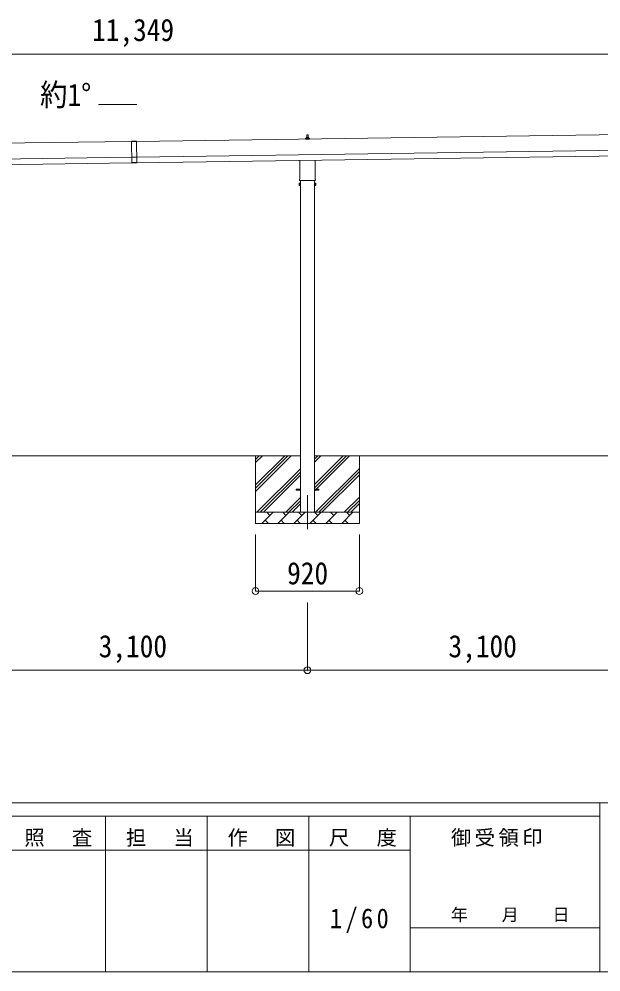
# Model space of a CAD drawing. Units: millimetres at full size, sheet at 1:60. Extents: x -16864 to 16864, y -11640 to 11640.
# Drawn here: x 5535 to 10692, y -11640 to -3191 of the extents above; entities that cross this region are included whole.
import ezdxf
from ezdxf.enums import TextEntityAlignment as Align

# ---------------------------------------------------------------- set-up
doc = ezdxf.new("R2010")
doc.units = ezdxf.units.MM
doc.header["$LTSCALE"] = 60
doc.header["$PDMODE"] = 32
doc.header["$PDSIZE"] = 60
doc.linetypes.add('CHAIN1', pattern=[8, 5, -1, 1, -1])
for name, color, linetype, lineweight in [('0-1_Defpoints', 7, 'CHAIN1', 9), ('0-2_TEXT1', 4, 'Continuous', 9), ('0-3_SHAPE', 7, 'Continuous', 9), ('0-7_PARTS2', 7, 'Continuous', 9), ('0-8_TABLE1', 6, 'Continuous', 9), ('F-0', 7, 'Continuous', 9)]:
    doc.layers.add(name, color=color, linetype=linetype, lineweight=lineweight)
doc.styles.add('ＭＳ ゴシック', font='')
doc.styles.get('ＭＳ ゴシック').set_extended_font_data('MS Gothic')

msp = doc.modelspace()

# ---------------------------------------------------------------- linework, layer by layer
at = {"layer": '0-1_Defpoints'}
msp.add_line((8090.83, -7413.9), (8090.83, -7762.9), dxfattribs=at)
at = {"layer": '0-2_TEXT1'}
for p, q in [((6578.74, -3948.07), (6242.74, -3952.87)), ((12181.52, -4195.48), (6575.9, -4275.56)), ((8085.14, -4241.07), (8085.87, -4217.55)), ((8086.87, -4216.57), (8095.41, -4216.57)), ((8096.41, -4217.55), (8097.14, -4241.07)), ((6530.9, -4276.21), (900.44, -4356.64)), ((6530.89, -4275.21), (6575.88, -4274.56)), ((6530.89, -4275.21), (6533.64, -4467.69)), ((6575.9, -4275.56), (6530.9, -4276.21)), ((6575.88, -4274.56), (6578.63, -4467.04)), ((8072.89, -4256.57), (8072.89, -4248.86)), ((8109.39, -4256.57), (8072.89, -4256.57)), ((8073.27, -4248.07), (8109.01, -4248.07)), ((8073.65, -4247.88), (8080.38, -4246.26)), ((8080.76, -4246.07), (8101.52, -4246.07)), ((8081.14, -4245.28), (8081.14, -4241.07)), ((8082.14, -4241.07), (8100.14, -4241.07)), ((8101.14, -4245.28), (8101.14, -4241.07)), ((8108.63, -4247.88), (8101.9, -4246.26)), ((8109.39, -4256.57), (8109.39, -4248.86)), ((6577.9, -4415.55), (12183.52, -4335.47)), ((6578.61, -4465.54), (12184.23, -4385.46)), ((902.44, -4496.63), (6532.9, -4416.19)), ((903.15, -4546.62), (6533.62, -4466.19)), ((6577.91, -4416.55), (6532.92, -4417.19)), ((6578.56, -4462.04), (6533.57, -4462.69)), ((6578.63, -4467.04), (6533.64, -4467.69)), ((8022.53, -4610.56), (8022.53, -4444.92)), ((8159.13, -4442.96), (8159.13, -4610.56)), ((8020.83, -4619.33), (8020.83, -4613.83)), ((8158.77, -4622.83), (8022.9, -4622.83)), ((8028.33, -4622.83), (8028.33, -7563.9)), ((8153.33, -7563.9), (8153.33, -4622.83)), ((8160.83, -4613.83), (8160.83, -4619.33)), ((8016.83, -4648.83), (8017.59, -4647.51)), ((8016.83, -4648.83), (8016.83, -4665.83)), ((8016.83, -4665.83), (8017.59, -4667.14)), ((8023.83, -4652.42), (8017.59, -4652.42)), ((8023.83, -4662.24), (8017.59, -4662.24)), ((8023.83, -4667.14), (8017.59, -4667.14)), ((8026.33, -4666.53), (8023.83, -4666.53)), ((8155.33, -4666.53), (8157.83, -4666.53)), ((8157.83, -4652.42), (8164.07, -4652.42)), ((8157.83, -4662.24), (8164.07, -4662.24)), ((8157.83, -4667.14), (8164.07, -4667.14)), ((8164.83, -4648.83), (8164.07, -4647.51)), ((8164.83, -4665.83), (8164.07, -4667.14)), ((8164.83, -4648.83), (8164.83, -4665.83)), ((7990.83, -7359.4), (8028.33, -7359.4)), ((7990.83, -7368.4), (7990.83, -7359.4)), ((7990.83, -7359.4), (8028.33, -7359.4)), ((7990.83, -7368.4), (7990.83, -7359.4)), ((7990.83, -7368.4), (8028.33, -7368.4)), ((7990.83, -7368.4), (8028.33, -7368.4)), ((8153.33, -7359.4), (8190.83, -7359.4)), ((8153.33, -7359.4), (8190.83, -7359.4)), ((8153.33, -7368.4), (8190.83, -7368.4)), ((8153.33, -7368.4), (8190.83, -7368.4)), ((8190.83, -7368.4), (8190.83, -7359.4)), ((8190.83, -7368.4), (8190.83, -7359.4))]:
    msp.add_line(p, q, dxfattribs=at)
for points in [[(8023.83, -4667.14), (8023.83, -4647.51), (8017.59, -4647.51)], [(8023.83, -4666.53), (8023.83, -4648.13), (8026.33, -4648.13)], [(8157.83, -4666.53), (8157.83, -4648.13), (8155.33, -4648.13)], [(8157.83, -4667.14), (8157.83, -4647.51), (8164.07, -4647.51)]]:
    msp.add_lwpolyline(points, dxfattribs=at)
for points in [[(8026.33, -4667.83), (8026.33, -4646.83), (8028.33, -4646.83), (8028.33, -4667.83)], [(8155.33, -4667.83), (8155.33, -4646.83), (8153.33, -4646.83), (8153.33, -4667.83)]]:
    msp.add_lwpolyline(points, close=True, dxfattribs=at)
for centre, radius, start, end in [((8086.87, -4217.57), 1, 90, 178.60509), ((8095.41, -4217.57), 1, 1.39491, 90), ((8073.89, -4248.86), 1, 103.62699, 180), ((8080.14, -4245.28), 1, 283.62699, 0), ((8085.23, -4241.7), 4.13, 90, 171.17633), ((8082.14, -4242.07), 1, 90, 180), ((8094.47, -4241.07), 4.83, 133.60282, 180), ((8087.81, -4241.07), 4.83, 0, 46.39718), ((8097.05, -4241.7), 4.13, 8.82367, 90), ((8100.14, -4242.07), 1, 0, 90), ((8102.14, -4245.28), 1, 180, 256.37301), ((8108.39, -4248.86), 1, 0, 76.37301), ((8024.83, -4613.83), 4, 125.09963, 180), ((8024.83, -4619.33), 4, 180, 194.47751), ((8024.83, -4619.33), 4, 194.47751, 241.04498), ((8156.83, -4619.33), 4, 298.95502, 345.52249), ((8156.83, -4613.83), 4, 0, 54.90037), ((8156.83, -4619.33), 4, 345.52249, 0), ((8033.07, -4657.33), 16.24, 162.41205, 197.58795), ((8021.18, -4649.97), 4.34, 145.61575, 214.38425), ((8021.18, -4664.69), 4.34, 145.61575, 214.38425), ((8148.59, -4657.33), 16.24, 342.41205, 17.58795), ((8160.49, -4649.97), 4.34, 325.61575, 34.38425), ((8160.49, -4664.69), 4.34, 325.61575, 34.38425)]:
    msp.add_arc(centre, radius, start, end, dxfattribs=at)
at = {"layer": '0-3_SHAPE'}
for p, q in [((8028.33, -7063.9), (5053.33, -7063.9)), ((7630.83, -7063.9), (7630.83, -7663.9)), ((7630.83, -7096.11), (7663.04, -7063.9)), ((7630.83, -7322.38), (7889.32, -7063.9)), ((7630.83, -7350.67), (7917.6, -7063.9)), ((7630.83, -7378.95), (7945.88, -7063.9)), ((7630.83, -7124.39), (7691.33, -7063.9)), ((7630.83, -7067.82), (7634.76, -7063.9)), ((11128.33, -7063.9), (8153.33, -7063.9)), ((8153.33, -7092.72), (8182.16, -7063.9)), ((8153.33, -7121.01), (8210.44, -7063.9)), ((8153.33, -7375.57), (8465, -7063.9)), ((8153.33, -7319), (8408.43, -7063.9)), ((8153.33, -7347.28), (8436.72, -7063.9)), ((8550.83, -7063.9), (8550.83, -7663.9)), ((7645.83, -7561.94), (8028.33, -7179.44)), ((8162.99, -7563.9), (8550.83, -7176.06)), ((7672.16, -7563.9), (8028.33, -7207.72)), ((7700.44, -7563.9), (8028.33, -7236.01)), ((8191.27, -7563.9), (8550.83, -7204.34)), ((8219.56, -7563.9), (8550.83, -7232.63)), ((7898.43, -7563.9), (8028.33, -7434)), ((8417.55, -7563.9), (8550.83, -7430.62)), ((7926.72, -7563.9), (8028.33, -7462.28)), ((7955, -7563.9), (8028.33, -7490.57)), ((8445.83, -7563.9), (8550.83, -7458.9)), ((8474.12, -7563.9), (8550.83, -7487.18)), ((7630.83, -7563.9), (8550.83, -7563.9)), ((7687.28, -7663.9), (7787.28, -7563.9)), ((7758.73, -7592.45), (7730.17, -7563.9)), ((7828.7, -7663.9), (7928.7, -7563.9)), ((7900.15, -7592.45), (7871.59, -7563.9)), ((7970.12, -7663.9), (8070.12, -7563.9)), ((8041.57, -7592.45), (8013.02, -7563.9)), ((8111.54, -7663.9), (8211.54, -7563.9)), ((8182.99, -7592.45), (8154.44, -7563.9)), ((8252.97, -7663.9), (8352.97, -7563.9)), ((8324.41, -7592.45), (8295.86, -7563.9)), ((8394.39, -7663.9), (8494.39, -7563.9)), ((8465.83, -7592.45), (8437.28, -7563.9)), ((8550.83, -7663.9), (7630.83, -7663.9)), ((7715.83, -7635.35), (7744.39, -7663.9)), ((7857.25, -7635.35), (7885.81, -7663.9)), ((7998.68, -7635.35), (8027.23, -7663.9)), ((8140.1, -7635.35), (8168.65, -7663.9)), ((8281.52, -7635.35), (8310.07, -7663.9)), ((8422.94, -7635.35), (8451.49, -7663.9))]:
    msp.add_line(p, q, dxfattribs=at)
at = {"layer": '0-7_PARTS2', "color": 4}
for p, q in [((6242.74, -3952.87), (6242.74, -3948.07)), ((6242.74, -3948.07), (6578.74, -3948.07))]:
    msp.add_line(p, q, dxfattribs=at)
at = {"layer": '0-8_TABLE1'}
for p, q in [((12216.83, -3501.26), (867.83, -3501.26)), ((7630.83, -8262.9), (7630.83, -7762.9)), ((8550.83, -8262.9), (8550.83, -7762.9)), ((7630.83, -8262.9), (8550.83, -8262.9)), ((8090.83, -8964.9), (8090.83, -8364.9)), ((8090.83, -8964.9), (4990.83, -8964.9)), ((11190.83, -8964.9), (8090.83, -8964.9))]:
    msp.add_line(p, q, dxfattribs=at)
for p in [(7630.83, -8262.9), (8550.83, -8262.9), (8090.83, -8964.9)]:
    msp.add_point(p, dxfattribs=at)
at = {"layer": 'F-0', "color": 5, "lineweight": 5}
for p, q in [((-16864.12, -10140), (16015.88, -10140)), ((10682.37, -10140), (10682.37, -11640)), ((-16864.12, -10260), (10682.37, -10260)), ((6302.37, -10260), (6302.37, -11640)), ((7202.37, -10260), (7202.37, -11640)), ((8102.36, -10260), (8102.36, -11640)), ((9002.37, -10260), (9002.37, -11640)), ((5402.37, -10560), (9002.37, -10560)), ((9002.37, -11250), (10682.37, -11250)), ((-16864.12, -11640), (16015.88, -11640))]:
    msp.add_line(p, q, dxfattribs=at)

# ---------------------------------------------------------------- texts
at = {"layer": '0-7_PARTS2', "style": 'ＭＳ ゴシック', "width": 0.9}
msp.add_text('約1°', height=197.9, dxfattribs=at).set_placement((5721.65, -4020.62), align=Align.BOTTOM_LEFT)
at = {"layer": '0-8_TABLE1', "color": 7, "style": 'ＭＳ ゴシック', "width": 0.9}
for s, p in [('11,349', (6182.33, -3446.26)), ('920', (7910.83, -8262.9)), ('3,100', (6240.83, -8909.9)), ('3,100', (9340.83, -8909.9))]:
    msp.add_text(s, height=197.9, dxfattribs=at).set_placement(p, align=Align.BOTTOM_LEFT)
at = {"layer": 'F-0', "style": 'ＭＳ ゴシック'}
msp.add_text('年\u3000\u3000月\u3000\u3000日', height=110, dxfattribs=at).set_placement((9362.37, -11220), align=Align.BOTTOM_LEFT)
at = {"layer": 'F-0', "attachment_point": 7, "style": 'ＭＳ ゴシック'}
for s, insert, char_height in [('\\T1.17;照\u3000査', (5582.37, -10530), 132), ('\\T1.17;担\u3000当', (6482.37, -10530), 132), ('\\T1.17;作\u3000図', (7382.37, -10530), 132), ('\\T1.17;尺\u3000度', (8282.37, -10530), 132), ('\\T1.17;御受領印', (9362.37, -10530), 132), ('\\T1.28;\\W0.9;1/60', (8289.87, -11295), 176)]:
    msp.add_mtext(s, dxfattribs=dict(at, insert=insert, char_height=char_height))

doc.saveas('drawing.dxf')
